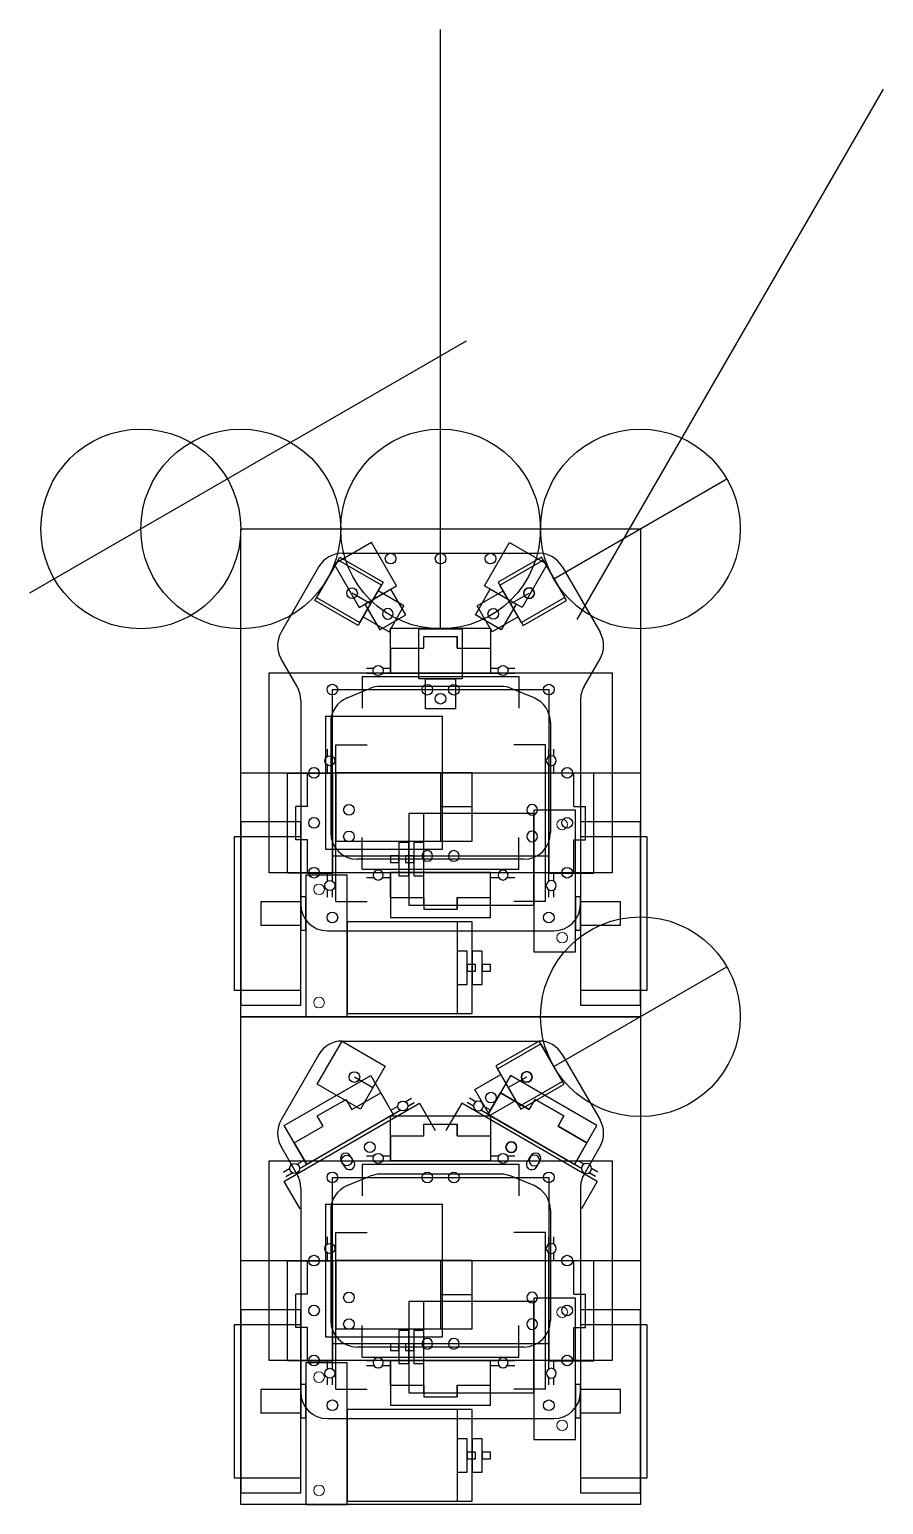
# Model space of a CAD drawing. Header units: millimetres. Extents: x -611 to 3806, y -1959 to 573.
# Drawn here: x -64.2 to 192.2, y -1205 to -762 of the extents above; entities that cross this region are included whole.
import ezdxf

# ---------------------------------------------------------------- set-up
doc = ezdxf.new("R2010")
doc.units = ezdxf.units.MM
for name, color, linetype in [('内切', 7, 'Continuous'), ('外切', 2, 'Continuous'), ('部件', 22, 'Continuous')]:
    doc.layers.add(name, color=color, linetype=linetype)

# ---------------------------------------------------------------- blocks, each defined once
blk = doc.blocks.new('A$C40E74946')
at = {"layer": '部件', "color": 6}
blk.add_line((76.5, 28.5), (76.5, 56), dxfattribs=at)
at = {"layer": '部件', "color": 1}
for points in [[(11.5, 53.5), (29.5, 53.5), (29.5, -1.5), (11.5, -1.5)], [(31, 57), (43.5, 57), (43.5, 14.5), (31, 14.5)], [(43.5, 28.5), (43.5, 56), (81, 56), (81, 28.5)], [(81, 47.3), (84, 47.3), (84, 37.3), (81, 37.3)], [(84, 43.3), (86.5, 43.3), (86.5, 41.3), (84, 41.3)], [(17.5, 29.5), (29.5, 29.5), (29.5, 22.5), (17.5, 22.5)], [(29.5, 31), (31, 31), (31, 21), (29.5, 21)]]:
    blk.add_lwpolyline(points, close=True, dxfattribs=at)
at = {"layer": '部件'}
blk.add_lwpolyline([(9.5, 49), (29.5, 49), (29.5, 3), (9.5, 3)], close=True, dxfattribs=at)
at = {"layer": '部件', "color": 6}
for points in [[(76.5, 47.3), (79.5, 47.3), (79.5, 37.3), (76.5, 37.3)], [(79.5, 43.3), (82, 43.3), (82, 41.3), (79.5, 41.3)]]:
    blk.add_lwpolyline(points, close=True, dxfattribs=at)
at = {"layer": '部件', "color": 1, "lineweight": 0}
for centre in [(35, 52.75), (35, 18.75)]:
    blk.add_circle(centre, 1.6, dxfattribs=at)
blk = doc.blocks.new('poop')
at = {"layer": '部件', "color": 4}
blk.add_line((466.37, -621.66), (466.37, -615.26), dxfattribs=at)
blk.add_lwpolyline([(458.87, -606.66), (473.87, -606.66), (473.87, -621.66), (458.87, -621.66)], close=True, dxfattribs=at)
blk.add_circle((466.37, -615.26), 1.6, dxfattribs=at)
blk = doc.blocks.new('ry')
at = {"layer": '部件', "color": 3}
for p, q in [((390.85, -48.2), (400.85, -48.2)), ((390.85, -48.2), (390.85, -55.7)), ((400.85, -48.2), (400.85, -44.7)), ((400.85, -44.7), (410.85, -44.7)), ((410.85, -48.2), (410.85, -44.7)), ((410.85, -48.2), (420.85, -48.2)), ((420.85, -48.2), (420.85, -55.7)), ((383.6, -54.2), (385.8, -54.2)), ((383.6, -55.7), (385.8, -55.7)), ((388.4, -54.2), (390.85, -54.2)), ((388.4, -55.7), (423.3, -55.7)), ((420.85, -54.2), (423.3, -54.2)), ((425.9, -54.2), (428.1, -54.2)), ((425.9, -55.7), (428.1, -55.7))]:
    blk.add_line(p, q, dxfattribs=at)
at = {"layer": '部件', "color": 6}
for p, q in [((382.35, -56.7), (429.35, -56.7)), ((382.35, -56.7), (382.35, -66.2)), ((429.35, -56.7), (429.35, -66.2))]:
    blk.add_line(p, q, dxfattribs=at)
blk.add_lwpolyline([(390.85, -42.2), (420.85, -42.2), (420.85, -55.7), (390.85, -55.7)], close=True, dxfattribs=at)
at = {"layer": '部件', "color": 3}
for centre in [(387.1, -54.95), (424.6, -54.95)]:
    blk.add_circle(centre, 1.5, dxfattribs=at)
at = {"layer": '部件', "color": 6}
for centre in [(401.85, -60.7), (409.85, -60.7)]:
    blk.add_circle(centre, 1.6, dxfattribs=at)
blk = doc.blocks.new('rt')
at = {"layer": '部件', "color": 3}
for points in [[(444.6, -44), (457.6, -44), (457.6, -59), (444.6, -59)], [(446.6, -59), (455.6, -59), (455.6, -68), (446.6, -68)]]:
    blk.add_lwpolyline(points, close=True, dxfattribs=at)
blk.add_circle((451.1, -65), 1.6, dxfattribs=at)

msp = doc.modelspace()

# ---------------------------------------------------------------- linework, layer by layer
at = {"layer": '内切'}
for p, q in [((44.23, -947.835), (54.23, -947.835)), ((54.23, -947.835), (54.23, -944.335)), ((54.23, -944.335), (64.23, -944.335)), ((64.23, -944.335), (64.23, -947.835)), ((64.23, -947.835), (74.23, -947.835)), ((74.23, -955.335), (44.23, -955.335)), ((31.164, -962.78), (37.997, -959.946)), ((77.397, -959.335), (41.063, -959.335)), ((87.296, -962.78), (80.463, -959.946)), ((26.23, -970.17), (26.23, -1003.244)), ((92.23, -970.17), (92.23, -1003.244)), ((84.23, -1011.244), (34.23, -1011.244)), ((44.23, -1015.244), (44.23, -1022.744)), ((74.23, -1015.244), (44.23, -1015.244)), ((74.23, -1022.744), (74.23, -1015.244)), ((44.23, -1022.744), (54.23, -1022.744)), ((54.23, -1022.744), (54.23, -1026.244)), ((64.23, -1026.244), (64.23, -1022.744)), ((64.23, -1022.744), (74.23, -1022.744)), ((54.23, -1026.244), (64.23, -1026.244)), ((22.198, -1088.355), (30.859, -1083.355)), ((30.859, -1083.355), (32.609, -1086.386)), ((32.609, -1086.386), (41.269, -1081.386)), ((41.269, -1081.386), (45.019, -1087.881)), ((73.441, -1087.881), (77.191, -1081.386)), ((77.191, -1081.386), (85.851, -1086.386)), ((85.851, -1086.386), (87.601, -1083.355)), ((87.601, -1083.355), (96.262, -1088.355)), ((45.019, -1087.881), (19.038, -1102.881)), ((23.948, -1091.386), (22.198, -1088.355)), ((99.422, -1102.881), (73.441, -1087.881)), ((96.262, -1088.355), (94.512, -1091.386)), ((15.288, -1096.386), (23.948, -1091.386)), ((54.23, -1094.335), (54.23, -1090.835)), ((54.23, -1090.835), (64.23, -1090.835)), ((64.23, -1090.835), (64.23, -1094.335)), ((94.512, -1091.386), (103.172, -1096.386)), ((19.038, -1102.881), (15.288, -1096.386)), ((44.23, -1101.835), (44.23, -1094.335)), ((44.23, -1094.335), (54.23, -1094.335)), ((64.23, -1094.335), (74.23, -1094.335)), ((74.23, -1094.335), (74.23, -1101.835)), ((103.172, -1096.386), (99.422, -1102.881)), ((74.23, -1101.835), (44.23, -1101.835)), ((31.164, -1109.28), (37.997, -1106.446)), ((77.397, -1105.835), (41.063, -1105.835)), ((87.296, -1109.28), (80.463, -1106.446)), ((26.23, -1116.67), (26.23, -1149.744)), ((92.23, -1116.67), (92.23, -1149.744)), ((84.23, -1157.744), (34.23, -1157.744)), ((44.23, -1161.744), (44.23, -1169.244)), ((74.23, -1161.744), (44.23, -1161.744)), ((74.23, -1169.244), (74.23, -1161.744)), ((44.23, -1169.244), (54.23, -1169.244)), ((54.23, -1169.244), (54.23, -1172.744)), ((64.23, -1172.744), (64.23, -1169.244)), ((64.23, -1169.244), (74.23, -1169.244)), ((54.23, -1172.744), (64.23, -1172.744))]:
    msp.add_line(p, q, dxfattribs=at)
for centre in [(44.23, -920.955), (59.23, -920.955), (74.23, -920.955), (32.659, -931.34), (85.801, -931.34), (26.73, -960.29), (91.73, -960.29), (21.23, -985.29), (97.23, -985.29), (21.23, -1000.29), (97.23, -1000.29), (21.23, -1015.29), (97.23, -1015.29), (26.73, -1028.744), (91.73, -1028.744), (33.345, -1076.65), (85.103, -1076.629), (37.993, -1097.711), (80.467, -1097.711), (26.73, -1106.79), (91.73, -1106.79), (21.23, -1131.79), (97.23, -1131.79), (21.23, -1146.79), (97.23, -1146.79), (21.23, -1161.79), (97.23, -1161.79), (26.73, -1175.244), (91.73, -1175.244)]:
    msp.add_circle(centre, 1.6, dxfattribs=at)
for centre, radius, start, end in [((41.063, -967.335), 8, 90, 112.53333), ((77.397, -967.335), 8, 67.46667, 90), ((34.23, -970.17), 8, 112.53333, 180), ((84.23, -970.17), 8, 0, 67.46667), ((34.23, -1003.244), 8, 180, 270), ((84.23, -1003.244), 8, 270, 0), ((30.742, -1101.092), 1.6, 25, 205), ((37.993, -1097.711), 9.6, 205, 220), ((31.864, -1102.853), 1.6, 220, 40), ((37.993, -1097.711), 6.4, 205, 220), ((86.596, -1102.853), 1.6, 140, 320), ((80.467, -1097.711), 6.4, 320, 335), ((87.718, -1101.092), 1.6, 335, 155), ((80.467, -1097.711), 9.6, 320, 335), ((41.063, -1113.835), 8, 90, 112.53333), ((77.397, -1113.835), 8, 67.46667, 90), ((34.23, -1116.67), 8, 112.53333, 180), ((84.23, -1116.67), 8, 0, 67.46667), ((34.23, -1149.744), 8, 180, 270), ((84.23, -1149.744), 8, 270, 0)]:
    msp.add_arc(centre, radius, start, end, dxfattribs=at)
at = {"layer": '外切'}
for p, q in [((29.647, -919.355), (88.813, -919.355)), ((22.719, -923.355), (11.345, -943.056)), ((95.741, -923.355), (107.115, -943.056)), ((16.158, -959.393), (11.345, -951.056)), ((102.302, -959.393), (107.115, -951.056)), ((17.23, -963.393), (17.23, -1024.744)), ((101.23, -963.393), (101.23, -1024.744)), ((25.23, -1032.744), (93.23, -1032.744)), ((29.647, -1065.855), (88.813, -1065.855)), ((22.719, -1069.855), (11.345, -1089.556)), ((95.741, -1069.855), (107.115, -1089.556)), ((16.158, -1105.893), (11.345, -1097.556)), ((102.302, -1105.893), (107.115, -1097.556)), ((17.23, -1109.893), (17.23, -1171.244)), ((101.23, -1109.893), (101.23, -1171.244)), ((25.23, -1179.244), (93.23, -1179.244))]:
    msp.add_line(p, q, dxfattribs=at)
for centre, start, end in [((29.647, -927.355), 90.02071, 150), ((88.813, -927.355), 30, 90), ((18.273, -947.056), 150, 210), ((100.187, -947.056), 330, 30), ((9.23, -963.393), 0, 30), ((109.23, -963.393), 150, 180), ((25.23, -1024.744), 180, 270), ((93.23, -1024.744), 270, 0), ((29.647, -1073.855), 90.02071, 150), ((88.813, -1073.855), 30, 90), ((18.273, -1093.556), 150, 210), ((100.187, -1093.556), 330, 30), ((9.23, -1109.893), 0, 30), ((109.23, -1109.893), 150, 180), ((25.23, -1171.244), 180, 270), ((93.23, -1171.244), 270, 0)]:
    msp.add_arc(centre, 8, start, end, dxfattribs=at)
at = {"layer": '部件', "color": 6}
msp.add_line((59.23, -941.835), (59.23, -762.04), dxfattribs=at)
at = {"layer": '部件'}
for p, q in [((100.249, -939.264), (192.217, -779.971)), ((66.874, -855.665), (-64.199, -931.34)), ((-0.77, -985.29), (119.23, -985.29)), ((-0.77, -1131.79), (119.23, -1131.79))]:
    msp.add_line(p, q, dxfattribs=at)
at = {"layer": '部件', "color": 4}
for p, q in [((93.249, -927.04), (145.211, -897.04)), ((93.249, -1073.54), (145.211, -1043.54))]:
    msp.add_line(p, q, dxfattribs=at)
at = {"layer": '部件', "color": 3}
for p, q in [((59.23, -985.29), (59.23, -1005.79)), ((68.73, -995.54), (59.23, -995.54)), ((59.23, -1131.79), (59.23, -1152.29)), ((68.73, -1142.04), (59.23, -1142.04))]:
    msp.add_line(p, q, dxfattribs=at)
for points in [[(-0.77, -912.04), (119.23, -912.04), (119.23, -1058.54), (-0.77, -1058.54)], [(68.73, -985.29), (27.73, -985.29), (27.73, -1005.79), (68.73, -1005.79)], [(-0.77, -1058.54), (119.23, -1058.54), (119.23, -1205.04), (-0.77, -1205.04)], [(68.73, -1131.79), (27.73, -1131.79), (27.73, -1152.29), (68.73, -1152.29)]]:
    msp.add_lwpolyline(points, close=True, dxfattribs=at)
at = {"layer": '部件', "color": 4}
for points in [[(7.73, -955.29), (110.73, -955.29), (110.73, -1015.29), (7.73, -1015.29)], [(26.73, -1010.29), (26.73, -960.29), (91.73, -960.29), (91.73, -1010.29)], [(24.73, -968.29), (59.73, -968.29), (59.73, -1008.29), (24.73, -1008.29)], [(7.73, -1101.79), (110.73, -1101.79), (110.73, -1161.79), (7.73, -1161.79)], [(26.73, -1156.79), (26.73, -1106.79), (91.73, -1106.79), (91.73, -1156.79)], [(24.73, -1114.79), (59.73, -1114.79), (59.73, -1154.79), (24.73, -1154.79)]]:
    msp.add_lwpolyline(points, close=True, dxfattribs=at)
at = {"layer": '部件'}
for centre in [(-30.77, -912.04), (-0.77, -912.04), (59.23, -912.04), (119.23, -912.04), (119.23, -1058.54)]:
    msp.add_circle(centre, 30, dxfattribs=at)

# ---------------------------------------------------------------- block references
at = {"color": 1, "xscale": -1}
for p in [(130.73, -1053.54), (130.73, -1200.04)]:
    msp.add_blockref('A$C40E74946', p, dxfattribs=at)
at = {"color": 1, "xscale": -1, "rotation": 180}
for p in [(-12.27, -1001.54), (-12.27, -1148.04)]:
    msp.add_blockref('A$C40E74946', p, dxfattribs=at)
at = {"layer": '外切', "xscale": -1}
for name, p, rotation in [('rt', (401.561, -655.698), 29.99999999999733), ('rt', (212.656, -514.376), 60.00000000000002), ('poop', (851.817, -1027.598), 299.9999999999999), ('ry', (147.43, -1406.241), 270), ('ry', (-346.62, -1070.944), 180), ('poop', (851.118, -1172.887), 299.9999999999999), ('ry', (465.758, -1250.068), 330.0000000000025), ('ry', (147.43, -1552.741), 270), ('ry', (-346.62, -1217.444), 180)]:
    msp.add_blockref(name, p, dxfattribs=dict(at, rotation=rotation))
at = {"layer": '外切'}
for name, p, rotation in [('rt', (-283.101, -655.698), 329.9999999999994), ('poop', (-733.357, -1027.598), 60.00000000000002), ('rt', (-94.196, -514.376), 299.9999999999999), ('ry', (-28.97, -1406.241), 90), ('poop', (-732.671, -1172.909), 59.99999999999988), ('rt', (-94.895, -659.665), 299.9999999999999), ('ry', (-347.298, -1250.068), 29.99999999999599), ('ry', (-28.97, -1552.741), 90)]:
    msp.add_blockref(name, p, dxfattribs=dict(at, rotation=rotation))
for name, p in [('ry', (-346.62, -899.635)), ('rt', (-391.893, -898.04)), ('ry', (-346.62, -1046.135))]:
    msp.add_blockref(name, p, dxfattribs=at)

doc.saveas('drawing.dxf')
